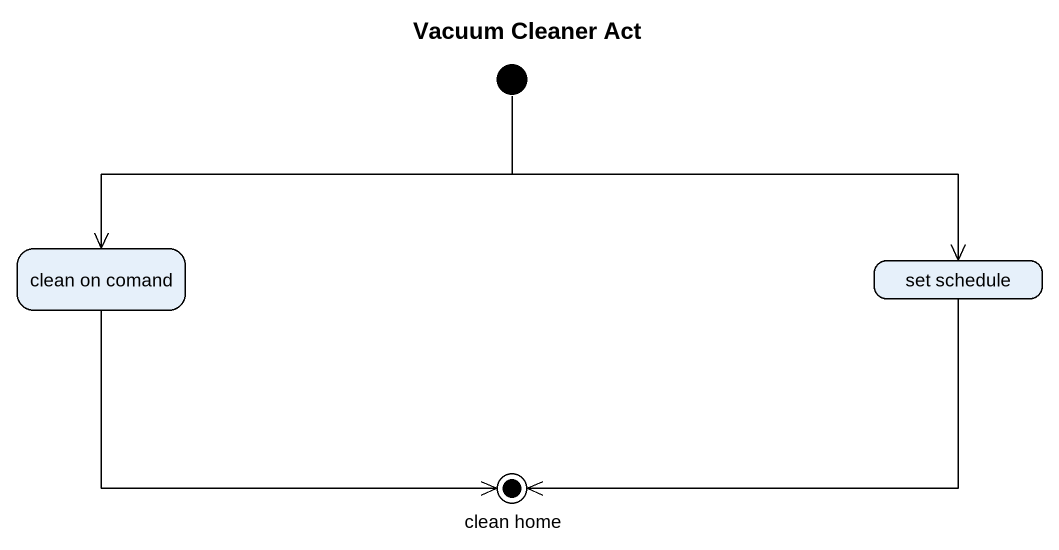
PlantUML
@startuml
title Vacuum Cleaner Act
hide empty description
state "clean on comand" as clean_on_comand
state "set schedule" as set_schedule
state "clean home" as clean_home <<end>>
[*] -left-> clean_on_comand
[*] -right-> set_schedule
clean_on_comand -right-> clean_home
set_schedule -left-> clean_home
@enduml
